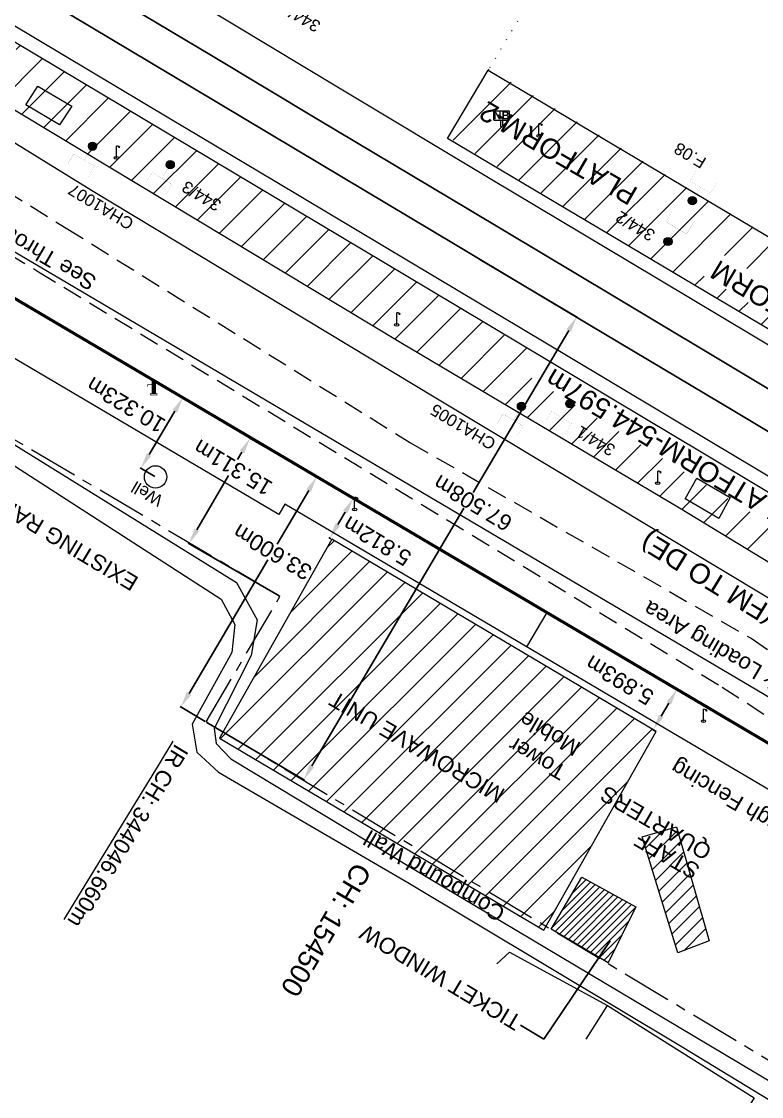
# Model space of a CAD drawing. Header units: metres. Extents: x 597821 to 610090, y 3402206 to 3407451.
# Drawn here: x 607733 to 607826, y 3403496.6 to 3403631.7 of the extents above; entities that cross this region are included whole.
import ezdxf
from ezdxf.enums import TextEntityAlignment as Align

# ---------------------------------------------------------------- set-up
doc = ezdxf.new("R2010")
doc.units = ezdxf.units.M
doc.header["$MEASUREMENT"] = 0
for name, pattern in [('CENTER', [2, 1.25, -0.25, 0.25, -0.25]), ('DASHED', [0.75, 0.5, -0.25]), ('DOT', [0.25, 0, -0.25])]:
    doc.linetypes.add(name, pattern=pattern)
doc.layers.get('Defpoints').update_dxf_attribs({"color": 5})
for name, color, linetype, lineweight in [("CHAWAPAIL STN. SRJ's", 7, 'Continuous', 0), ('Compound Wall', 7, 'Continuous', 0), ('DFCC BOUNDARY', 6, 'CENTER', 0), ('Existing IR Track', 143, 'Continuous', 0), ('Grill', 7, 'Continuous', 0), ('Hand_Pump', 8, 'Continuous', 0), ('Lamp_Post', 8, 'Continuous', 0), ('Name Board', 8, 'Continuous', 0), ("NEW CHAWAPAIL STN. SRJ's", 10, 'Continuous', 0), ('OHE MAST', 7, 'Continuous', 0), ('Platform', 7, 'Continuous', 0), ('Proposed Chainage', 10, 'Continuous', 0), ('PROPOSED DFCC TRACK', 1, 'Continuous', 0), ('Residential Building Pucca', 7, 'Continuous', 0), ('Shed', 7, 'Continuous', 0), ('SRJ CH. in Station', 7, 'Continuous', 0), ('Subroad Edge', 34, 'Continuous', 0), ('Text1', 7, 'Continuous', 0), ('Well', 5, 'Continuous', 0)]:
    doc.layers.add(name, color=color, linetype=linetype, lineweight=lineweight)
doc.layers.add('Existing Railway Boundary', color=7, linetype='CENTER')
doc.styles.add('ARIAL', font='arial.ttf')
doc.styles.add('NB', font='swissbo.ttf', dxfattribs={"height": 1.5})
doc.styles.get("Standard").update_dxf_attribs({"font": 'arial.ttf'})
doc.styles.add('Style-Arial', font='arial.ttf')
doc.linetypes.add('F-LINE', pattern='A,0.6,["X",Standard,S=0.3,R=0,X=0,Y=-0.15],0.1', length=0.7)
doc.dimstyles.new('ISO-25', dxfattribs={"dimtxt": 2.5, "dimasz": 2.5, "dimexe": 1.25, "dimexo": 0.625, "dimtad": 1, "dimtxsty": 'Standard', "dimcen": 2.5, "dimadec": 0, "dimazin": 0, "dimtfac": 1, "dimtmove": 0, "dimatfit": 3, "dimfxl": 1, "dimarcsym": 0})
doc.dimstyles.get("Standard").update_dxf_attribs({"dimtxt": 0.18, "dimasz": 0.18, "dimexe": 0.18, "dimexo": 0.0625, "dimgap": 0.09, "dimtad": 0, "dimtih": 1, "dimtoh": 1, "dimdec": 4, "dimzin": 0, "dimdsep": 46, "dimtxsty": 'Standard', "dimcen": 0.09, "dimadec": 0, "dimazin": 0, "dimtfac": 1, "dimtdec": 4, "dimtofl": 0, "dimtmove": 0, "dimatfit": 3, "dimfxl": 1, "dimtolj": 1, "dimtzin": 0, "dimarcsym": 0})
pattern_1 = [(45, (0, 0), (-2.209708691207961, 2.209708691207961), [])]

# ---------------------------------------------------------------- blocks, each defined once
blk = doc.blocks.new('*D8')
at = {"layer": 'Defpoints', "color": 0, "transparency": 16777216}
for p in [(607774.7247535253, 3403571.78005552), (607774.9688528995, 3403571.636007027), (607772.0149960329, 3403566.630507849, 263.011034844402)]:
    blk.add_point(p, dxfattribs=at)
at = {"layer": 'PROPOSED DFCC TRACK', "color": 0, "lineweight": -2, "transparency": 16777216}
for p, q in [((607774.8612000066, 3403571.699535404), (607774.6171006324, 3403571.843583897)), ((607772.7873506851, 3403568.497002629), (607773.7082994992, 3403570.057609233)), ((607771.90734314, 3403566.694036226), (607771.6632437658, 3403566.838084719))]:
    blk.add_line(p, q, dxfattribs=at)
at = {"layer": 'PROPOSED DFCC TRACK', "color": 0, "transparency": 16777216}
for points in [[(607773.4212251181, 3403570.227018238), (607773.9953738804, 3403569.888200229), (607774.7247535253, 3403571.78005552)], [(607772.500276304, 3403568.666411634), (607773.0744250662, 3403568.327593625), (607771.7708966588, 3403566.774556342)]]:
    blk.add_solid(points, dxfattribs=at)
at = {"layer": 'PROPOSED DFCC TRACK', "color": 0, "lineweight": 0, "transparency": 16777216, "insert": (607777.7147847788, 3403566.403447965), "char_height": 2, "attachment_point": 5, "rotation": 149, "style": 'Style-Arial'}
blk.add_mtext('\\A1;5.812m', dxfattribs=at)
blk = doc.blocks.new('TerminatorOpen_0.5')
at = {"color": 0, "linetype": 'ByBlock', "lineweight": -2}
for q in [(-1, 0.25), (-1, 0), (-1, -0.25)]:
    blk.add_line((0, 0), q, dxfattribs=at)
blk = doc.blocks.new('*D9')
at = {"layer": 'Defpoints', "color": 0, "transparency": 16777216}
for p in [(607815.4044097224, 3403547.774081789), (607815.7756290556, 3403547.555016969), (607812.7805435763, 3403542.479653272, 262.904066106913)]:
    blk.add_point(p, dxfattribs=at)
at = {"layer": 'PROPOSED DFCC TRACK', "color": 0, "lineweight": -2, "transparency": 16777216}
for p, q in [((607815.6679761626, 3403547.618545346), (607815.2967568294, 3403547.837610166)), ((607813.4257782693, 3403544.421164379), (607814.3879556963, 3403546.051635502)), ((607812.6728906834, 3403542.543181648), (607812.3016713499, 3403542.762246469))]:
    blk.add_line(p, q, dxfattribs=at)
at = {"layer": 'PROPOSED DFCC TRACK', "color": 0, "transparency": 16777216}
for points in [[(607814.1008813151, 3403546.221044506), (607814.6750300775, 3403545.882226497), (607815.4044097224, 3403547.774081789)], [(607813.138703888, 3403544.590573383), (607813.7128526504, 3403544.251755375), (607812.409324243, 3403542.698718092)]]:
    blk.add_solid(points, dxfattribs=at)
at = {"layer": 'PROPOSED DFCC TRACK', "color": 0, "lineweight": 0, "transparency": 16777216, "insert": (607808.1967386623, 3403548.92481542), "char_height": 2, "attachment_point": 5, "rotation": 149, "style": 'Style-Arial'}
blk.add_mtext('\\A1;5.893m', dxfattribs=at)
blk = doc.blocks.new('HP')
at = {"color": 8}
for points, const_width in [([(0.0008819295835564844, 0.1681577355921036), (0.0008819295835564844, 1.760900497218245)], 0.5405130023428837), ([(-0.03907991117011989, 1.667900636792183), (1.027381757870899, 1.055150603468064), (1.420815988654795, 1.027181608507817)], 0.06756412529286046), ([(-0.7505979252309771, 1.033819001560914), (-0.7505979252309771, 1.289850116489106), (0.0008819295835564844, 1.289850116489106)], 0.1081026004685767)]:
    blk.add_lwpolyline(points, dxfattribs=dict(at, const_width=const_width))
at = {"color": 8, "const_width": 0.06756412529286046}
blk.add_lwpolyline([(0.0008819295835564844, 0.1681577355921036), (-0.4102300116137485, 0.1681577355921036), (-0.4102300116137485, 0), (0.4102300116137485, 0), (0.4102300116137485, 0.1681577355921036)], close=True, dxfattribs=at)
blk = doc.blocks.new('LP')
for points in [[(0, 0), (1.455191522836685e-11, 1.501124259113567)], [(0.2519161513773724, 1.350193068938097), (0.4359010657208273, 1.34978976417915)]]:
    blk.add_lwpolyline(points)
for centre, radius, start, end in [((0.06613470305455849, 0.9860374755808152), 0.5193151196662238, 57.6424909295516, 97.31647703476513), ((0.3438663828128483, 1.330728320666822), 0.0939878794666767, 11.70118011145276, 168.0476294616489)]:
    blk.add_arc(centre, radius, start, end)
at = {"extrusion": (0, 0, -1)}
blk.add_ellipse((0.0002139964781235904, 0.005010010994737968), major_axis=(0.3078346772228201, 0.0003373946318270345), ratio=0.400495116184708, dxfattribs=at)
blk.add_ellipse((0.3454842579521937, 1.356661789875943), major_axis=(0.001657004864181774, 0.04378418379872288), ratio=0.4610562836153572, start_param=1.740219812287553, end_param=4.575835678503748)
blk = doc.blocks.new('NB')
for p, q in [((-0.9756246762699448, 0.8177181538194418), (-0.9756246762699448, 1.98262127104681)), ((-0.9756246762699448, 1.98262127104681), (0.9756246762699448, 1.98262127104681)), ((0.9756246762699448, 1.98262127104681), (0.9756246762699448, 0.8177181538194418)), ((-0.9756246762699448, 0.8177181538194418), (0.9756246762699448, 0.8177181538194418)), ((-0.1317670552671188, 0.8177181538194418), (-0.1317670552671188, 0)), ((-0.1317670552671188, 0), (0.1317670552671188, 0)), ((0.1317670552671188, 0.8177181538194418), (0.1317670552671188, 0))]:
    blk.add_line(p, q)
at = {"style": 'NB', "width": 1.025371065180176}
blk.add_text('NB', height=0.9882529144626293, dxfattribs=at).set_placement((0, 1.400169712433126), align=Align.MIDDLE)
blk = doc.blocks.new('OHE MAST')
h = blk.add_hatch(color=7)
h.dxf.hatch_style = 1
edge = h.paths.add_edge_path()
edge.add_arc((0, 0), 0.5143920608792591, 0, 360)
at = {"const_width": 0.01}
for points in [[(1.500000000116415, 3.5), (1.500000000116415, 2), (-1.499999999883585, 2), (-1.499999999883585, 3.5)], [(1.164153218269348e-10, 2), (0, 0)]]:
    blk.add_lwpolyline(points, dxfattribs=at)
blk.add_circle((0, 0), 0.5143920608792591)
blk = doc.blocks.new('*D64')
at = {"layer": 'Defpoints', "color": 0, "transparency": 16777216}
for p in [(607770.1359643936, 3403574.488594582), (607773.2895032433, 3403572.627627882), (607756.2131234058, 3403543.690502222)]:
    blk.add_point(p, dxfattribs=at)
at = {"layer": 'PROPOSED DFCC TRACK', "color": 0, "lineweight": -2, "transparency": 16777216}
for p, q in [((607773.1818502456, 3403572.691156081), (607770.0283113959, 3403574.552122781)), ((607769.1195132083, 3403572.766146618), (607765.1396829691, 3403566.022044599)), ((607754.0760357417, 3403547.273916885), (607763.9739515409, 3403564.046630773)), ((607756.1054704081, 3403543.754030421), (607752.9519315587, 3403545.614997121))]:
    blk.add_line(p, q, dxfattribs=at)
at = {"layer": 'PROPOSED DFCC TRACK', "color": 0, "transparency": 16777216}
for points in [[(607768.8324385477, 3403572.935555149), (607769.4065878688, 3403572.596738087), (607770.1359643936, 3403574.488594582)], [(607753.7889610812, 3403547.443325416), (607754.3631104022, 3403547.104508354), (607753.0595845564, 3403545.551468921)]]:
    blk.add_solid(points, dxfattribs=at)
at = {"layer": 'PROPOSED DFCC TRACK', "color": 0, "lineweight": 0, "transparency": 16777216, "insert": (607764.5568172551, 3403565.034337686), "char_height": 2, "attachment_point": 5, "rotation": 149, "style": 'Style-Arial'}
blk.add_mtext('\\A1;33.600m', dxfattribs=at)
blk = doc.blocks.new('*D76')
at = {"layer": 'Defpoints', "color": 0, "transparency": 16777216}
for p in [(607790.5224132607, 3403601.830004965), (607756.2131234063, 3403543.690502222), (607768.5025151266, 3403536.438285006)]:
    blk.add_point(p, dxfattribs=at)
at = {"layer": 'PROPOSED DFCC TRACK', "color": 0, "lineweight": -2, "transparency": 16777216}
for p, q in [((607790.6300662584, 3403601.766476766), (607802.9194579789, 3403594.514259551)), ((607801.795353796, 3403592.855339786), (607789.7853457882, 3403572.503537213)), ((607769.5189663117, 3403538.160732971), (607788.620307732, 3403570.529298354)), ((607756.3207764041, 3403543.626974022), (607768.6101681244, 3403536.374756807))]:
    blk.add_line(p, q, dxfattribs=at)
at = {"layer": 'PROPOSED DFCC TRACK', "color": 0, "transparency": 16777216}
for points in [[(607801.5082791355, 3403593.024748317), (607802.0824284566, 3403592.685931256), (607802.8118049811, 3403594.57778775)], [(607769.2318916512, 3403538.330141501), (607769.8060409724, 3403537.99132444), (607768.5025151266, 3403536.438285006)]]:
    blk.add_solid(points, dxfattribs=at)
at = {"layer": 'PROPOSED DFCC TRACK', "color": 0, "lineweight": 0, "transparency": 16777216, "insert": (607789.7447380931, 3403571.190804605), "char_height": 2, "attachment_point": 5, "rotation": 149, "style": 'Style-Arial'}
blk.add_mtext('\\A1;67.508m', dxfattribs=at)
blk = doc.blocks.new('*D97')
at = {"layer": 'Defpoints', "color": 0, "transparency": 16777216}
for p in [(607761.7325659439, 3403579.322181312), (607773.1818502453, 3403572.691156082), (607765.5085694507, 3403559.442288782)]:
    blk.add_point(p, dxfattribs=at)
at = {"layer": 'PROPOSED DFCC TRACK', "color": 0, "lineweight": -2, "transparency": 16777216}
for p, q in [((607773.0736821707, 3403572.753803249), (607761.6243978691, 3403579.38482848)), ((607760.7302112621, 3403577.591492116), (607760.1753264507, 3403576.633414936)), ((607755.0616398309, 3403567.804003208), (607759.0256490556, 3403574.648354874)), ((607765.4004013761, 3403559.504935949), (607753.9511170745, 3403566.13596118))]:
    blk.add_line(p, q, dxfattribs=at)
at = {"layer": 'PROPOSED DFCC TRACK', "color": 0, "transparency": 16777216}
for points in [[(607760.441763063, 3403577.75855123), (607761.0186594613, 3403577.424433003), (607761.7325659439, 3403579.322181312)], [(607754.7731916318, 3403567.971062322), (607755.3500880301, 3403567.636944094), (607754.0592851492, 3403566.073314012)]]:
    blk.add_solid(points, dxfattribs=at)
at = {"layer": 'PROPOSED DFCC TRACK', "color": 0, "lineweight": 0, "transparency": 16777216, "insert": (607759.600487753, 3403575.640884905), "char_height": 2, "attachment_point": 5, "rotation": 149, "style": 'Style-Arial'}
blk.add_mtext('\\A1;15.311m', dxfattribs=at)
blk = doc.blocks.new('*D98')
at = {"layer": 'Defpoints', "color": 0, "transparency": 16777216}
for p in [(607753.314648458, 3403584.426145946), (607755.154945422, 3403583.329195177, 47.70294645145174), (607749.8692443327, 3403574.461650766, 262.8460830529471)]:
    blk.add_point(p, dxfattribs=at)
at = {"layer": 'PROPOSED DFCC TRACK', "color": 0, "lineweight": -2, "transparency": 16777216}
for p, q in [((607755.0475732179, 3403583.393196816), (607753.207276254, 3403584.490147585)), ((607749.0529735924, 3403577.2765568), (607752.2906222343, 3403582.708190681)), ((607749.7618721286, 3403574.525652404), (607747.9215751647, 3403575.622603174))]:
    blk.add_line(p, q, dxfattribs=at)
at = {"layer": 'PROPOSED DFCC TRACK', "color": 0, "transparency": 16777216}
for points in [[(607752.0042963569, 3403582.878861718), (607752.5769481119, 3403582.537519644), (607753.314648458, 3403584.426145946)], [(607748.766647715, 3403577.447227838), (607749.33929947, 3403577.105885763), (607748.0289473687, 3403575.558601535)]]:
    blk.add_solid(points, dxfattribs=at)
at = {"layer": 'PROPOSED DFCC TRACK', "color": 0, "lineweight": 0, "transparency": 16777216, "insert": (607746.1464625641, 3403583.50538256), "char_height": 2, "attachment_point": 5, "rotation": 149, "style": 'Style-Arial'}
blk.add_mtext('\\A1;10.323m', dxfattribs=at)

msp = doc.modelspace()

# ---------------------------------------------------------------- hatches: boundary and pattern name
at = {"layer": 'Text1'}
h = msp.add_hatch(dxfattribs=at)
h.set_pattern_fill('ANSI31', color=256, scale=25)
h.set_pattern_definition(pattern_1)
h.paths.add_polyline_path([(607732.9419405254, 3403627.79195964), (607730.4296695949, 3403625.070672279), (607710.9817555501, 3403636.525265118), (607713.0832481451, 3403639.761991708)], flags=16)
h.paths.add_polyline_path([(607965.6210788391, 3403485.644201768), (607966.4367953935, 3403488.933914501), (607982.854861971, 3403479.096460172), (607981.3128435935, 3403476.522932556)])
h.paths.add_polyline_path([(607703.7644936879, 3403646.086740429), (607699.9713111138, 3403639.758737886), (607714.7343770874, 3403630.992741379), (607780.7084152194, 3403591.310732324), (607815.7390416028, 3403570.522709005), (607844.0405879524, 3403553.335983076), (607945.3450265303, 3403491.92518156), (608000.6607608354, 3403463.842279458), (608001.9767335892, 3403463.105638181), (608004.0155184373, 3403466.402628144), (608002.7012693367, 3403467.204785396), (607856.1031686723, 3403555.044206576), (607853.9151142753, 3403552.089255915), (607797.0740646827, 3403586.917811967), (607798.6017146534, 3403589.478161081), (607784.1619435976, 3403598.094317557), (607718.4550616929, 3403637.327246523)])
h = msp.add_hatch(dxfattribs=at)
h.set_pattern_fill('ANSI31', color=256, scale=25)
h.set_pattern_definition(pattern_1)
h.paths.add_polyline_path([(607753.094725078, 3403644.260376277), (607751.5546512114, 3403641.686645953), (607751.2358661387, 3403641.153908407), (607753.0947609802, 3403644.260443833)])
h.paths.add_polyline_path([(607820.6346606885, 3403602.69094686), (607844.2833533877, 3403589.055884431), (607846.1086713459, 3403591.261508818), (607864.0744866381, 3403580.735463011), (607860.4855112697, 3403574.609813385), (607818.0441936936, 3403600.174472525)], flags=16)
h.paths.add_polyline_path([(608026.8533151988, 3403476.089316264), (608029.0627933107, 3403478.848256122), (608048.8952830983, 3403466.989846222), (608046.7923596998, 3403464.502499997)], flags=16)
h.paths.add_polyline_path([(607791.7673709871, 3403625.714809141), (607786.6595430829, 3403617.117646552), (607829.8705694036, 3403591.249506845), (607842.2593360879, 3403583.791937097), (607869.9154588172, 3403567.241890717), (607894.1275032461, 3403552.809311252), (607900.4612472571, 3403549.105247683), (607942.8243447385, 3403523.722137246), (608007.1625398732, 3403485.253794205), (608027.9986373315, 3403472.837476811), (608059.417418659, 3403454.10794729), (608083.6344081638, 3403439.400621755), (608087.5044561141, 3403437.011154372), (608092.6686422807, 3403445.575161342), (608088.8566878821, 3403447.928760269), (608064.573163991, 3403462.676493092), (608033.1191016617, 3403481.42705451), (608012.2879496989, 3403493.840425018), (607947.9560958757, 3403532.304976535), (607905.5554053909, 3403557.710617046), (607899.2118378888, 3403561.420425532), (607875.0430863409, 3403575.827198504), (607847.4055020751, 3403592.366151051), (607835.0174425654, 3403599.823295106)])
h = msp.add_hatch(dxfattribs=at)
h.set_pattern_fill('ANSI31', color=256, scale=20)
h.set_pattern_definition([(45, (0, 0), (-1.767766952966369, 1.767766952966369), [])])
h.paths.add_polyline_path([(607757.9200512171, 3403541.65410444), (607798.6855987605, 3403517.503249863), (607812.7805435763, 3403542.479653272), (607772.0149960328, 3403566.630507849)])
h = msp.add_hatch(dxfattribs=at)
h.set_pattern_fill('ANSI31', color=3, scale=10)
h.set_pattern_definition([(45, (0, 0), (-0.8838834764831843, 0.8838834764831844), [])])
h.paths.add_polyline_path([(607815.4941328898, 3403514.677866396), (607817.9377201889, 3403515.612485263), (607819.0577809686, 3403517.485720728), (607815.3253825047, 3403530.498550328), (607811.0111339883, 3403529.24361372)])
h.paths.add_polyline_path([(607819.2025150242, 3403525.745116367), (607809.9987442866, 3403531.118610306), (607808.4345705516, 3403528.439478885), (607817.6383412895, 3403523.065984947)], flags=9)
h.paths.add_polyline_path([(607820.7813224484, 3403528.264196008), (607806.4290010034, 3403536.643599896), (607804.7719673502, 3403533.805417138), (607819.124288795, 3403525.42601325)], flags=9)
h = msp.add_hatch(dxfattribs=at)
h.set_pattern_fill('ANSI31', color=1, scale=5)
h.set_pattern_definition([(45, (0, 0), (-0.4419417382415922, 0.4419417382415922), [])])
h.paths.add_polyline_path([(607810.244911218, 3403520.438456689), (607803.464199108, 3403524.198701873), (607799.5844088537, 3403517.640192511), (607806.7405420281, 3403513.40686841)])

# ---------------------------------------------------------------- linework, layer by layer
at = {"layer": "CHAWAPAIL STN. SRJ's", "linetype": 'DOT', "lineweight": 13, "ltscale": 5, "flags": 128}
msp.add_lwpolyline([(607814.7902357256, 3403664.152525244), (607791.681579159, 3403625.570409934)], dxfattribs=at)
at = {"layer": 'Compound Wall', "color": 7}
msp.add_polyline3d([(607757.9200512171, 3403541.65410444, 262.801096200732), (607798.6855987605, 3403517.503249863, 262.694127463243), (607812.7805435763, 3403542.479653272, 262.904066106913), (607772.0149960328, 3403566.630507849, 263.011034844402), (607757.9200512171, 3403541.65410444, 262.801096200732)], dxfattribs=at)
at = {"layer": 'Compound Wall'}
msp.add_polyline3d([(607792.7535766502, 3403513.304059729, 262.946053835647), (607794.3490352619, 3403514.764610873, 262.922060847799), (607806.6657080002, 3403508.068587829, 263.000038058305)], dxfattribs=at)
at = {"layer": 'Existing IR Track', "color": 0, "lineweight": 20, "flags": 128}
for points in [[(608187.9019715284, 3403375.263581004), (608151.5166909406, 3403396.915248766), (608086.4234778142, 3403435.783122436), (608056.7795500974, 3403453.497199118), (608031.8518279917, 3403468.424321183), (608012.9231036402, 3403479.706862048), (607975.9689345803, 3403501.775797328), (607956.1824960186, 3403513.622377898), (607936.3775293037, 3403525.4876298), (607916.8375339797, 3403537.167267005), (607899.6590270633, 3403547.507296005), (607879.3769791507, 3403559.608525776), (607862.2112664145, 3403569.856880494), (607844.456900239, 3403580.473785774), (607828.8824058466, 3403589.826363158), (607809.3790170898, 3403601.493642425), (607791.9107197317, 3403611.935786189), (607773.1686677431, 3403623.202564176), (607759.7901448973, 3403631.24128095), (607739.2471189687, 3403643.525024825), (607722.3299231846, 3403653.586597189)], [(607889.8057982455, 3403521.534610678), (607869.6495677828, 3403533.681718195), (607827.3186848785, 3403558.970072229), (607785.0975969776, 3403584.339522384), (607741.8299203113, 3403610.460571242), (607698.7279020529, 3403637.094703665)], [(608145.9653191257, 3403383.66967233), (608145.1532690764, 3403384.143489171), (608107.2321801111, 3403406.772093885), (608077.1121938319, 3403424.808964008), (608048.9418135274, 3403441.681626223), (608028.7205700953, 3403453.854580288), (608009.5481628305, 3403465.325720918), (607999.9832265592, 3403471.033023609), (607981.9503590292, 3403481.86586536), (607967.9876734342, 3403490.216313223), (607949.1945627334, 3403501.406471625), (607926.8519203224, 3403514.749410263), (607908.8395843701, 3403525.543499384), (607890.4199138557, 3403536.579605062), (607871.5160661457, 3403547.886522791), (607855.0867230522, 3403557.64904175), (607837.0380784759, 3403568.503772264), (607819.5811982513, 3403578.91648206), (607801.515187206, 3403589.705643069), (607785.0970363078, 3403599.528685239), (607764.9083876971, 3403611.579704541), (607751.7690963018, 3403619.425109653), (607731.5539338142, 3403631.485056245)]]:
    msp.add_lwpolyline(points, dxfattribs=at)
at = {"layer": 'Existing IR Track', "color": 0, "lineweight": 25, "flags": 128}
for points in [[(607896.6199486868, 3403543.910731627), (607876.791262402, 3403555.750547519), (607859.7798392692, 3403565.89895491), (607842.1925213381, 3403576.367856586), (607825.4944745372, 3403586.37740141), (607807.1703077547, 3403597.330830323), (607789.4345039435, 3403607.929592989), (607770.1471347415, 3403619.470287122), (607756.8951812066, 3403627.396954225), (607736.613715115, 3403639.532908409)], [(607893.3566519679, 3403540.368972973), (607874.267206663, 3403551.811293285), (607857.5924547517, 3403561.762696665), (607839.8396121322, 3403572.379997224), (607822.6646856999, 3403582.676249863), (607804.4462029568, 3403593.546316566), (607787.7304813145, 3403603.544560226), (607767.4701353121, 3403615.648838381), (607754.3575501533, 3403623.492235758), (607734.1963757187, 3403635.556319382)]]:
    msp.add_lwpolyline(points, dxfattribs=at)
at = {"layer": 'Existing Railway Boundary', "color": 36, "lineweight": 20, "ltscale": 5}
msp.add_lwpolyline([(608183.3847800338, 3403309.799865253), (608160.956606876, 3403323.252298163), (608107.0111580974, 3403355.482958994), (608078.7718655312, 3403372.363483314), (608047.5152480152, 3403391.02691242), (608025.282485693, 3403404.3204687), (608000.541934462, 3403419.126710645), (607962.3206246638, 3403442.041188509), (607918.238411071, 3403468.359710597), (607908.5225134677, 3403452.066699835), (607756.213123406, 3403543.690502222), (607765.5085694508, 3403559.442288782), (607571.8470583073, 3403673.725841378)], dxfattribs=at)
at = {"layer": 'Grill', "color": 1, "linetype": 'F-LINE', "lineweight": 13, "ltscale": 2}
msp.add_line((607766.1195575527, 3403571.053066435), (607765.3572191673, 3403569.761230468), dxfattribs=at)
for points in [[(607765.3572191673, 3403569.761230468), (607500.566931321, 3403726.019304765), (607495.184123013, 3403729.196186259), (607489.8008931207, 3403732.375585235), (607484.4179027169, 3403735.559381994), (607479.0326563981, 3403738.751330811), (607473.6522797162, 3403741.949492946), (607468.2751631233, 3403745.157099624), (607462.9023288176, 3403748.375827421), (607457.5383940887, 3403751.605190373, -0.008458944400216826), (607385.6901684318, 3403796.654425806), (607380.4467202856, 3403800.075950669), (607375.208968473, 3403803.510119137), (607369.9793617688, 3403806.952986715), (607364.7568363026, 3403810.402902952), (607359.5428619446, 3403813.856541086), (607354.3304337778, 3403817.316187749), (607349.1218619839, 3403820.777968884), (607343.9160228773, 3403824.240281258), (607283.4269205633, 3403864.475072732)], [(608108.0857817568, 3403398.266849139), (608106.2125250704, 3403399.210259802), (608098.3832907812, 3403403.134826255), (608090.5533490141, 3403407.047500477), (608082.7209172033, 3403410.955300402), (608003.4475006616, 3403450.496498672), (607995.6183328643, 3403454.402669036), (607987.7967831366, 3403458.311150793), (607979.9815259647, 3403462.228710926), (607972.1764258986, 3403466.159520133), (607964.3839727549, 3403470.108427702), (607956.6066892169, 3403474.080258279), (607948.8471390967, 3403478.079806211), (607941.1021214864, 3403482.114858354, -0.007604138089645099), (607894.4722176167, 3403507.462085065), (607886.874066657, 3403511.767319733), (607879.2978075916, 3403516.104058174), (607871.7351649724, 3403520.470751887), (607864.1835096616, 3403524.862642033), (607856.6401647283, 3403529.274987814), (607849.1024146893, 3403533.70306261), (607841.5661674256, 3403538.14294327), (607834.0326555534, 3403542.587562633), (607506.4115256368, 3403735.923380557)], [(607946.4570617062, 3403468.061520166), (607944.2461291217, 3403469.201113404), (607936.4710816457, 3403473.25181071, -0.007607561265788016), (607889.5528483299, 3403498.755768429), (607881.9252369526, 3403503.077695845), (607874.3137086475, 3403507.434622807), (607866.7212828941, 3403511.818513395), (607859.1453015998, 3403516.224551043), (607851.5830631724, 3403520.647948238), (607844.0318323208, 3403525.083942379), (607836.490196659, 3403529.526997542), (607828.9512973456, 3403533.974793115), (607766.1195575527, 3403571.053066435)]]:
    msp.add_lwpolyline(points, format="xyb", dxfattribs=at)
at = {"layer": "NEW CHAWAPAIL STN. SRJ's", "color": 10, "lineweight": 13, "elevation": 772.6640000000001}
msp.add_lwpolyline([(607799.5844088537, 3403517.640192511), (607799.5844088537, 3403517.640192511), (607803.464199108, 3403524.198701873), (607810.244911218, 3403520.438456689), (607806.7405420281, 3403513.40686841), (607799.5844088537, 3403517.640192511)], dxfattribs=at)
at = {"layer": 'Platform', "lineweight": 15}
msp.add_lwpolyline([(607894.1275032461, 3403552.809311252), (607869.9154588172, 3403567.241890717), (607842.2593360879, 3403583.791937097), (607829.8705694036, 3403591.249506845), (607786.5738287108, 3403616.973377714), (607791.681579159, 3403625.570409934), (607835.0174425654, 3403599.823295106), (607847.4055020751, 3403592.366151051), (607875.0430863409, 3403575.827198504), (607899.2118378888, 3403561.420425532)], dxfattribs=at)
at = {"layer": 'Platform'}
msp.add_polyline3d([(607701.7811527053, 3403642.778018389, 0), (607703.7845250691, 3403646.070181345, 0), (607718.4550616929, 3403637.327246523, 265.1134204045831), (607784.1619435976, 3403598.094317557, 265.099424495005), (607818.8670747491, 3403577.386694102, 265.133414561123), (607854.038134713, 3403556.281544487, 265.071432675849), (608001.9699565311, 3403467.614195141, 264.2894642921873), (608004.0089759409, 3403466.392048045, 0), (608001.928496191, 3403463.027631805, 0), (607998.5676232378, 3403464.744051706, 264.5641673211493), (607945.3450265303, 3403491.92518156, 265.053437934963), (607844.0405879524, 3403553.335983076, 265.173402874203), (607815.7390416028, 3403570.522709005, 265.2903686899621), (607780.7084152194, 3403591.310732324, 265.1843996603), (607714.7343770874, 3403630.992741379, 265.0854285854271), (607699.9669501941, 3403639.751462752, 0)], close=True, dxfattribs=at)
at = {"layer": 'Proposed Chainage', "lineweight": 0, "flags": 128}
msp.add_lwpolyline([(607796.5330996924, 3403553.105423514), (607799.0742276558, 3403557.411543424)], dxfattribs=at)
at = {"layer": 'PROPOSED DFCC TRACK', "color": 1, "linetype": 'Continuous', "lineweight": 50, "flags": 128}
msp.add_lwpolyline([(607884.3996518048, 3403507.422507789), (607876.8057581196, 3403511.76934049), (607869.2282239333, 3403516.144632641), (607861.6644056307, 3403520.543596538), (607854.1116139503, 3403524.961468026), (607846.567123505, 3403529.393502495), (607839.0281820423, 3403533.834970406), (607831.4919764495, 3403538.281177874), (607503.8703976735, 3403731.617260647)], dxfattribs=at)
at = {"layer": 'Residential Building Pucca', "color": 3, "linetype": 'Continuous', "lineweight": 18, "ltscale": 5}
msp.add_lwpolyline([(607811.0111339883, 3403529.24361372), (607815.3253825047, 3403530.498550328), (607819.4312269628, 3403516.183719043), (607815.4941328898, 3403514.677866396), (607811.0111339883, 3403529.24361372)], dxfattribs=at)
at = {"layer": 'Residential Building Pucca'}
msp.add_polyline3d([(607804.0025935675, 3403503.838550595, 263.000038058305), (607806.6657080002, 3403508.068587829, 263.000038058305), (607825.1114851772, 3403496.455636759, 263.181984882819), (607822.4483707444, 3403492.225599525, 263.181984882819)], dxfattribs=at)
at = {"layer": 'Shed'}
for points in [[(607733.5460365928, 3403621.199831062, 265.092426540216), (607735.093949253, 3403623.541087387, 265.082429461946), (607739.3560496863, 3403621.051598042, 265.09442595587), (607737.8081267216, 3403618.710326182, 265.09442595587)], [(607817.8896773899, 3403574.313930983, 265.136413684604), (607822.0796170352, 3403571.86394941, 265.1194186515451), (607820.6446066588, 3403569.24609609, 265.212391479456), (607816.4546389879, 3403571.696094414, 265.212391479456)]]:
    msp.add_polyline3d(points, close=True, dxfattribs=at)
at = {"layer": 'Subroad Edge', "color": 3, "linetype": 'DASHED', "lineweight": 18, "ltscale": 5}
for p, q in [((607695.8813932111, 3403632.169657318, 264.282663200346), (607738.6506856264, 3403605.725160693, 264.339646546485)), ((607692.9220596569, 3403626.066460261, 264.120710532372), (607735.1563822993, 3403600.237725257, 264.19468891157)), ((607738.6506856264, 3403605.725160693, 264.339646546485), (607781.9282353583, 3403578.744012301, 264.427620835261)), ((607735.1563822993, 3403600.237725257, 264.19468891157), (607821.0870203839, 3403548.069419702, 264.390631645662)), ((607781.9282353583, 3403578.744012301, 264.427620835261), (607824.7110363251, 3403554.189465481, 264.54458665102)), ((607824.7110363251, 3403554.189465481, 264.54458665102), (607865.0259590506, 3403527.289355568, 264.543586943193)), ((607821.0870203839, 3403548.069419702, 264.390631645662), (607860.7988099729, 3403522.392505633, 264.302657356886))]:
    msp.add_line(p, q, dxfattribs=at)
at = {"layer": 'Subroad Edge', "lineweight": 13}
for points in [[(607631.9645450073, 3403588.368836881, 262.6501403188551), (607647.3166536434, 3403600.200701565, 262.584159602273), (607665.5866358577, 3403615.157090249, 262.52517684048), (607668.5005637323, 3403617.98830191, 262.452198169109), (607681.4075000419, 3403609.968017172, 262.529175671788), (607720.7751781365, 3403585.544860701, 262.738114607631), (607760.0324059023, 3403561.180624205, 262.8460830529471), (607762.6409916448, 3403556.509076134, 262.862078378179), (607761.9038617847, 3403552.014488146, 262.828088312061), (607757.2400444701, 3403542.859529279, 262.787100291154), (607757.5055412307, 3403540.961611349, 262.8210903572721), (607759.3436387528, 3403539.060365658, 262.861078670352), (607782.326675896, 3403525.167870955, 263.00503659744), (607817.4293275917, 3403504.297341017, 263.111005627102)], [(607633.6395484786, 3403586.600705507, 262.590157849235), (607648.4523612575, 3403598.339206083, 262.589158141408), (607667.1291520883, 3403612.613413746, 262.554168367463), (607669.1885179327, 3403613.145462185, 262.504182976113), (607680.3875756852, 3403608.299256195, 262.558167198771), (607719.8430848059, 3403583.793775735, 262.6561385658171), (607758.1369512224, 3403559.114960934, 262.810093571175), (607759.8509835814, 3403555.939119583, 262.743113146766), (607759.4639813795, 3403552.395339386, 262.71512132761), (607754.4794900365, 3403543.412458238, 262.7960976615971), (607755.0638152112, 3403539.871428413, 262.884071950373), (607757.7984144959, 3403537.351073959, 262.817091525964), (607781.5870222364, 3403523.523910285, 262.970046823495), (607816.0510487807, 3403502.865856458, 263.092011178389), (607864.7543129283, 3403473.272084296, 262.919061724318), (607915.9720318965, 3403441.774005745, 262.9160626008371)], [(607817.4293275917, 3403504.297341017, 263.111005627102), (607865.9345457841, 3403475.399037842, 262.949052959128), (607916.891526242, 3403444.358270371, 262.872075456449), (607919.4511577005, 3403444.104064011, 262.917062308664), (607933.5535182604, 3403460.240714957, 263.0788558927352)]]:
    msp.add_polyline3d(points, dxfattribs=at)
at = {"layer": 'Well'}
msp.add_circle((607749.8692443328, 3403574.461650765, 262.8460830529471), 1.405860969610521, dxfattribs=at)

# ---------------------------------------------------------------- block references
at = {"layer": 'Hand_Pump', "xscale": 0.9997078269170317, "yscale": 0.9997078269170317, "zscale": 0.9997078269170317}
msp.add_blockref('HP', (607749.6363868462, 3403584.764080502, 262.910064353875), dxfattribs=at)
at = {"layer": 'Lamp_Post', "xscale": 0.9997078269170317, "yscale": 0.9997078269170317, "zscale": 0.9997078269170317}
for p in [(607798.0561165351, 3403617.331299242, 265.160406672452), (607744.9529776821, 3403614.538633209, 265.106422449794), (607780.1796998504, 3403593.579621962, 265.157407548971), (607812.9898534153, 3403573.687285018, 265.202394401186), (607774.8885874186, 3403570.380636466, 266.502014576286), (607818.7436187352, 3403543.772459575, 265.236384467304)]:
    msp.add_blockref('LP', p, dxfattribs=at)
at = {"layer": 'Name Board', "xscale": 0.9997078269170317, "yscale": 0.9997078269170317, "zscale": 0.9997078269170317}
msp.add_blockref('NB', (607793.347151517, 3403618.486313696, 265.2903686899621), dxfattribs=at)
at = {"layer": 'OHE MAST', "lineweight": 20}
for p, rotation in [((607741.9513, 3403616.0102), 149.0208306544456), ((607751.7155, 3403613.7044), 149.0208306544456), ((607817.3304, 3403609.1797), 329.0208306544455), ((607814.2764, 3403604.04), 329.0208306544455), ((607795.8556, 3403583.3343), 149.0208306544456), ((607801.9388, 3403583.6753), 149.0208306544456)]:
    msp.add_blockref('OHE MAST', p, dxfattribs=dict(at, rotation=rotation))

# ---------------------------------------------------------------- texts
at = {"layer": 'DFCC BOUNDARY', "color": 36, "insert": (607753.2319848173, 3403540.534749824), "char_height": 2, "attachment_point": 4, "rotation": 238.56630872912217, "line_spacing_factor": 0.60036, "style": 'ARIAL'}
msp.add_mtext('{\\LIR CH: 344046.660m}', dxfattribs=at)
at = {"layer": 'Existing Railway Boundary', "color": 36, "linetype": 'Continuous', "ltscale": 5, "style": 'ARIAL'}
msp.add_text('EXISTING RAILWAY BOUNDARY', height=2, rotation=149, dxfattribs=at).set_placement((607711.0269650855, 3403583.889534045), align=Align.RIGHT)
at = {"layer": "NEW CHAWAPAIL STN. SRJ's", "insert": (607795.0285504196, 3403504.836431646), "char_height": 2, "width": 29.75604900816093, "attachment_point": 1, "rotation": 149.15033035156503, "style": 'ARIAL'}
msp.add_mtext('TICKET WINDOW', dxfattribs=at)
at = {"layer": 'OHE MAST', "style": 'ARIAL'}
for s, p in [('344/4', (607770.7618757981, 3403631.52623098)), ('F.08', (607819.2245345324, 3403614.416454976)), ('CHA1007', (607747.2868589251, 3403606.703678565)), ('344/3', (607758.2721476019, 3403609.04133324)), ('344/2', (607812.8040033267, 3403605.264908356)), ('CHA1005', (607792.7966999304, 3403579.051638443)), ('344/1', (607807.8025070229, 3403578.272002392))]:
    msp.add_text(s, height=1.5, rotation=149, dxfattribs=at).set_placement(p)
at = {"layer": 'Proposed Chainage', "lineweight": 0, "insert": (607776.0228672704, 3403525.58842996), "char_height": 2.500000000000001, "attachment_point": 4, "rotation": 239.45429052080385, "line_spacing_factor": 0.6, "style": 'Style-Arial'}
msp.add_mtext('CH: 154500', dxfattribs=at)
at = {"layer": 'SRJ CH. in Station', "color": 7, "lineweight": 15}
msp.add_text('DN PASSENGER PLATFORM', height=2.5, rotation=149.1235960377946, dxfattribs=at).set_placement((607861.60204111, 3403577.314406115, 265.5382962310581))
msp.add_text('CSR - 352.292m(FM TO DE)', height=2.5, rotation=148.4812355572735, dxfattribs=at).set_placement((607830.367999823, 3403554.911631133), align=Align.MIDDLE_CENTER)
at = {"layer": 'Subroad Edge', "color": 3, "linetype": 'DASHED', "ltscale": 5}
msp.add_text('Truck Loading Area', height=2, rotation=149.7220731599668, dxfattribs=at).set_placement((607833.0121255534, 3403546.722932614, 949.9518598888375))
at = {"layer": 'Text1', "color": 7, "style": 'ARIAL'}
for s, height, p in [('PLATFORM-2', 2.5, (607810.6640194361, 3403610.634052216)), ('MICROWAVE UNIT', 2, (607793.955455595, 3403535.112398774)), ('Mobile', 2, (607803.4735245806, 3403540.991798977)), ('Tower', 2, (607801.7141035678, 3403537.991783745)), ('Compound Wall', 2, (607793.9880390302, 3403520.181792878))]:
    msp.add_text(s, height=height, rotation=149.7220731599668, dxfattribs=at).set_placement(p)
at = {"layer": 'Text1', "color": 1, "style": 'ARIAL'}
for p in [(607742.637874357, 3403599.496414133), (607838.5953836663, 3403525.535488776)]:
    msp.add_text('See Through Fencing', height=2, rotation=149.7220731599668, dxfattribs=at).set_placement(p)
at = {"layer": 'Text1'}
msp.add_text('UP PASSENGER PLATFORM-544.597m ', height=2.5, rotation=149.1235960377946, dxfattribs=at).set_placement((607854.9940516027, 3403555.233103653))
at = {"layer": 'Text1', "color": 3, "style": 'ARIAL'}
for s, p in [('QUARTERS', (607819.953704671, 3403527.933027806)), ('STAFF ', (607818.4781012173, 3403525.529836135))]:
    msp.add_text(s, height=2, rotation=149.7220731599668, dxfattribs=at).set_placement(p)
at = {"layer": 'Well', "style": 'ARIAL'}
msp.add_text(' Well', height=1.5, rotation=149.7220731599668, dxfattribs=at).set_placement((607751.4426572504, 3403571.665010115, 156.320216131308))

# ---------------------------------------------------------------- dimensions: what is measured, and where the dimension line sits
at = {"layer": 'PROPOSED DFCC TRACK', "color": 10, "lineweight": 0}
for base, p1, p2, angle, picture, middle in [((607768.5025151266, 3403536.438285006), (607790.5224132608, 3403601.830004965), (607756.2131234064, 3403543.690502222), 239.45429053396612, '*D76', (607789.7447380931, 3403571.190804605)), ((607753.314648458, 3403584.426145946), (607749.8692443328, 3403574.461650765, 262.8460830529471), (607755.154945422, 3403583.329195176, 47.70294645145174), 59.20198461543728, '*D98', (607746.1464625641, 3403583.50538256)), ((607761.7325659439, 3403579.322181312), (607765.5085694508, 3403559.442288782), (607773.1818502456, 3403572.691156081), 59.92207713476542, '*D97', (607759.600487753, 3403575.640884905)), ((607770.1359643936, 3403574.488594582), (607756.2131234058, 3403543.690502222), (607773.2895032433, 3403572.627627883), 59.45429052022956, '*D64', (607764.5568172551, 3403565.034337686)), ((607774.7247535253, 3403571.78005552), (607772.0149960328, 3403566.630507849, 263.011034844402), (607774.9688528994, 3403571.636007027), 59.454196018090684, '*D8', (607777.7147847788, 3403566.403447965)), ((607815.4044097224, 3403547.774081789), (607812.7805435763, 3403542.479653272, 262.904066106913), (607815.7756290558, 3403547.555016969), 59.45419602225301, '*D9', (607808.1967386623, 3403548.92481542))]:
    dim = msp.add_linear_dim(base=base, p1=p1, p2=p2, angle=angle, dimstyle='Standard', override={"dimtxt": 2, "dimasz": 2, "dimexe": 0.125, "dimexo": 0.125, "dimgap": 0.125, "dimtad": 1, "dimtih": 0, "dimtoh": 0, "dimdec": 3, "dimzin": 3, "dimpost": 'm', "dimtxsty": 'Style-Arial', "dimsah": 1, "dimadec": 4, "dimazin": 3, "dimtmove": 2, "dimatfit": 1, "dimldrblk": 'TerminatorOpen_0.5', "dimfrac": 2, "dimtzin": 11}, dxfattribs=at)
    dim.commit()
    dim.dimension.update_dxf_attribs({"geometry": picture, "text_midpoint": middle, "dimtype": 161, "text_rotation": 149})

# ---------------------------------------------------------------- leaders
at = {"layer": "NEW CHAWAPAIL STN. SRJ's"}
msp.add_leader([(607807.0090720879, 3403516.195613261), (607798.653923391, 3403503.819029607), (607795.7183061264, 3403505.56552218)], dimstyle='ISO-25', override={"dimtxt": 3, "dimasz": 2, "dimtad": 0, "dimdec": 3, "dimzin": 2, "dimtdec": 3}, dxfattribs=at)

doc.saveas('drawing.dxf')
